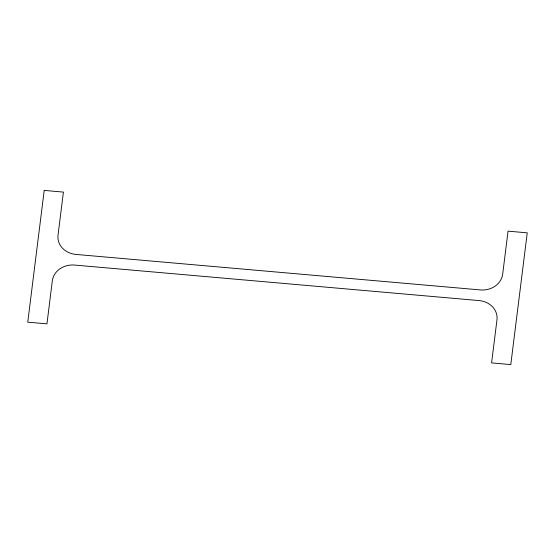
<?xml version="1.0" encoding="UTF-8"?>
<svg xmlns="http://www.w3.org/2000/svg" width="555" height="555" viewBox="0 0 555 555"><rect width="100%" height="100%" fill="white"/><g stroke="black" fill="none" stroke-linecap="round" stroke-linejoin="round"><path stroke-width="0.83" d="M44.213 190.414L27.75 322.171L46.953 323.856L52.33 280.781A20.167 17.573 -1.7 0 1 74.564 265.061L479.111 300.581A20.167 17.573 -1.7 0 1 496.968 319.826L491.584 362.901L510.787 364.586L527.25 232.829L508.047 231.144L502.67 274.219A20.167 17.573 -1.7 0 1 480.436 289.939L75.889 254.419A20.167 17.573 -1.7 0 1 58.032 235.174L63.416 192.099L44.213 190.414"/></g></svg>
